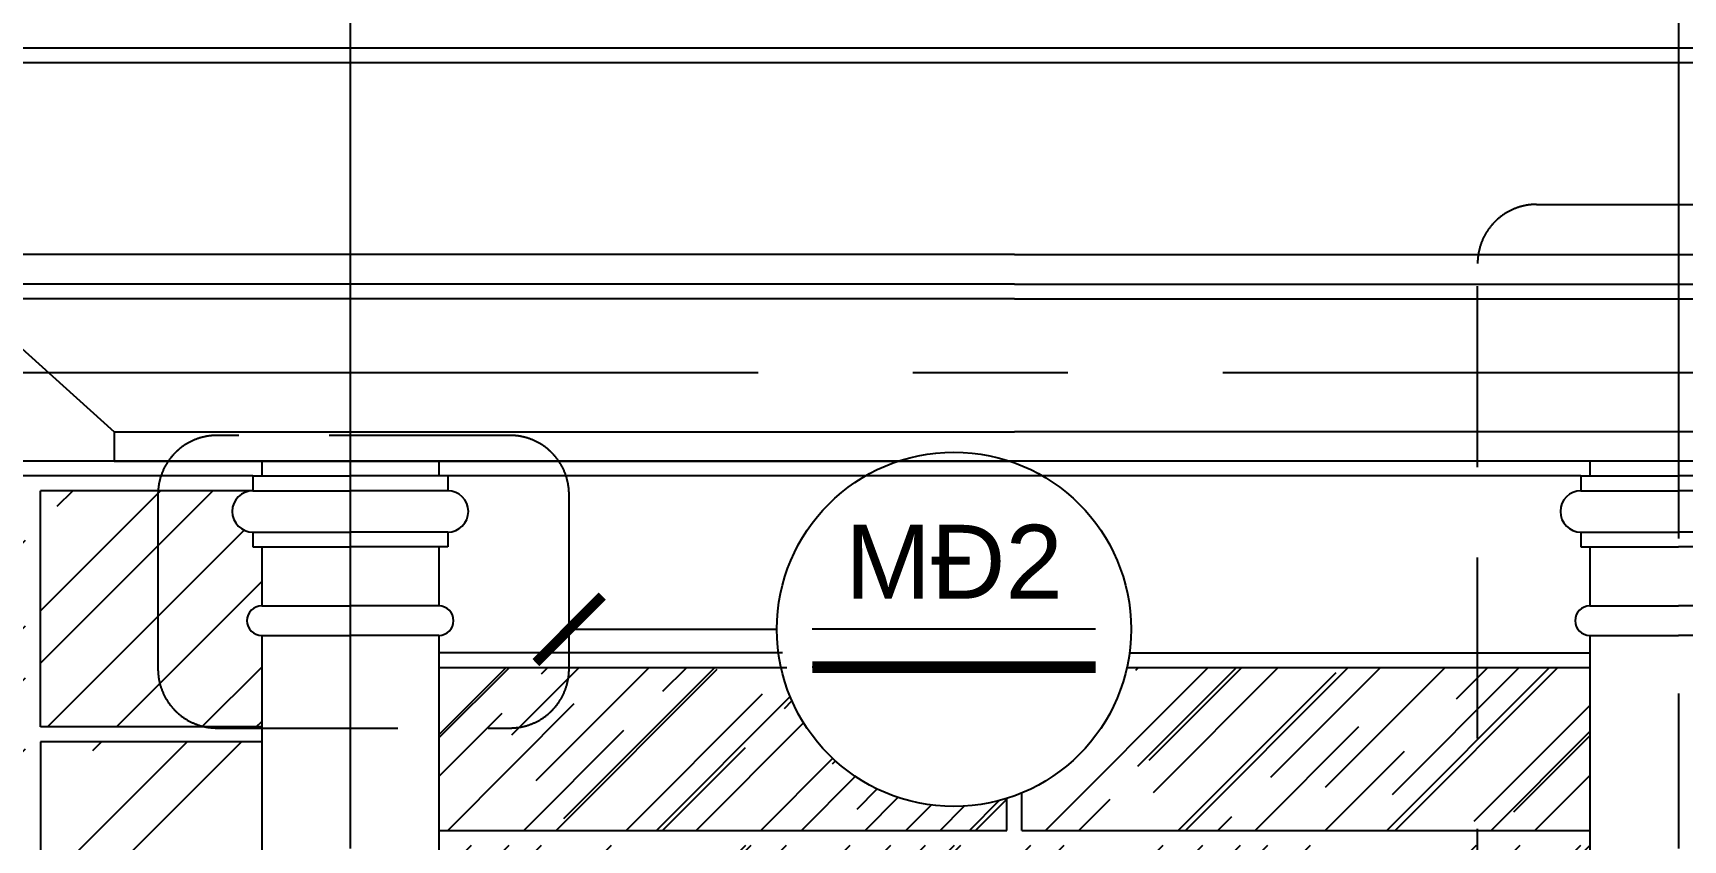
# Model space of a CAD drawing. Header units: inches. Extents: x 452443 to 881249, y 975131 to 1198310.
# Drawn here: x 571360 to 576951, y 1038928 to 1041660 of the extents above; entities that cross this region are included whole.
import ezdxf

# ---------------------------------------------------------------- set-up
doc = ezdxf.new("R2010")
doc.units = ezdxf.units.IN
doc.header["$LTSCALE"] = 3.5
doc.header["$MEASUREMENT"] = 0
doc.linetypes.add('CENTER', pattern=[2, 1.25, -0.25, 0.25, -0.25])
doc.linetypes.add('HIDDEN', pattern=[0.375, 0.25, -0.125])
for name, color, linetype in [('cot', 1, 'Continuous'), ('DOOR-84', 84, 'Continuous'), ('hatch', 4, 'Continuous'), ('kich thuoc', 3, 'Continuous'), ('Mui ten', 9, 'Continuous'), ('Netthay_126', 126, 'Continuous'), ('Truc', 252, 'Continuous')]:
    doc.layers.add(name, color=color, linetype=linetype)
doc.styles.add('chu 1', font='VHELVEN0.TTF')
doc.styles.add('CHUGHICHU', font='VTIMESN0.TTF')
doc.dimstyles.new('50', dxfattribs={"dimscale": 75, "dimtxt": 2.5, "dimasz": 30, "dimexe": 2, "dimexo": 0, "dimgap": 1, "dimtad": 1, "dimdec": 0, "dimdsep": 46, "dimtxsty": 'CHUGHICHU', "dimblk": 'ARCHTICK', "dimcen": 1.5, "dimdle": 2, "dimclrd": 256, "dimclre": 256, "dimclrt": 7, "dimadec": 0, "dimazin": 0, "dimtfac": 1, "dimtdec": 0, "dimtofl": 0, "dimtmove": 2, "dimatfit": 3, "dimldrblk": 'ARCHTICK', "dimfxl": 1, "dimtolj": 1, "dimtzin": 0, "dimlwd": -1, "dimlwe": -1, "dimarcsym": 0})

msp = doc.modelspace()

# ---------------------------------------------------------------- hatches: boundary and pattern name
at = {"layer": 'hatch'}
h = msp.add_hatch(dxfattribs=at)
h.set_pattern_fill('AR-RROOF', color=256, scale=500, angle=45)
h.set_pattern_definition([(45, (496597.5, 1083999.8), (424.264, 1131.3708), [7500, -1000, 2500, -500]), (45, (496890.9, 1084646.8), (-823.7794, 116.6726), [1500, -165, 3000, -375]), (45, (496473.73, 1084477.1), (1601.5969, 2075.3584), [4000, -700, 2000, -500])])
h.paths.add_polyline_path([(570484.9, 1039260.4), (570484.9, 1038410.4), (571334.9, 1038410.4), (571334.9, 1039260.4)])
h.paths.add_polyline_path([(570484.9, 1038360.4), (570484.9, 1037560.4), (571334.9, 1037560.4), (571334.9, 1038360.4)])
h.paths.add_polyline_path([(570484.9, 1040110.4), (570484.9, 1039310.4), (571334.9, 1039310.4), (571334.9, 1040110.4)])
h.paths.add_polyline_path([(572134.9, 1038410.4), (572134.9, 1039260.4), (571384.9, 1039260.4), (571384.9, 1038410.4)])
h.paths.add_polyline_path([(572134.9, 1037560.4), (572134.9, 1038360.4), (571384.9, 1038360.4), (571384.9, 1037560.4)])
edge = h.paths.add_edge_path()
edge.add_line((572134.9, 1039310.4), (572134.9, 1039620.4))
edge.add_arc((572134.9, 1039670.4), 50, 90, 270, ccw=False)
edge.add_line((572134.9, 1039720.4), (572134.9, 1039920.4))
edge.add_line((572134.9, 1039920.4), (572104.9, 1039920.4))
edge.add_line((572104.9, 1039920.4), (572104.9, 1039970.4))
edge.add_arc((572104.9, 1040040.4), 70, 90, 270, ccw=False)
edge.add_line((572104.9, 1040110.4), (571384.9, 1040110.4))
edge.add_line((571384.9, 1040110.4), (571384.9, 1039310.4))
edge.add_line((571384.9, 1039310.4), (572134.9, 1039310.4))
h = msp.add_hatch(dxfattribs=at)
h.set_pattern_fill('AR-RROOF', color=256, scale=250, angle=45, style=0)
h.set_pattern_definition([(45, (741166.62, 1080436.48), (212.13203, 565.68542), [3750, -500, 1250, -250]), (45, (741313.34, 1080760), (-411.8897, 58.3363), [750, -82.5, 1500, -187.5]), (45, (741104.75, 1080675.13), (800.79843, 1037.6792), [2000, -350, 1000, -250])])
h.paths.add_polyline_path([(574684.9, 1038910.4), (573596.5, 1038910.4), (573596.5, 1038804.2), (573484.9, 1038804.2), (573484.9, 1037710.4)], flags=17)
h.paths.add_polyline_path([(573484.9, 1038804.2), (573373.2, 1038804.2), (573373.2, 1038910.4), (572734.9, 1038910.4), (572734.9, 1037510.4), (572984.9, 1037510.4), (572984.9, 1037460.4), (572934.9, 1037460.4), (572934.9, 1037410.4), (572884.9, 1037410.4), (572884.9, 1037360.4), (572834.9, 1037360.4), (572834.9, 1036510.4), (573373.2, 1036510.4), (573373.2, 1036616.6), (573484.9, 1036616.6)])
h.paths.add_polyline_path([(574684.9, 1038910.4), (573484.9, 1037710.4), (574684.9, 1036510.4)])
h.paths.add_polyline_path([(574463.7, 1037895.8), (574513.7, 1037895.8), (574513.7, 1037395.8), (574463.7, 1037395.8)], flags=16)
h.paths.add_polyline_path([(574684.9, 1038910.4), (574684.9, 1036510.4), (575884.9, 1037710.4)])
h.paths.add_polyline_path([(574906, 1037895.8), (574906, 1037395.8), (574856, 1037395.8), (574856, 1037895.8)], flags=16)
h.paths.add_polyline_path([(575884.9, 1038804.2), (575773.2, 1038804.2), (575773.2, 1038910.4), (574684.9, 1038910.4), (575884.9, 1037710.4)], flags=17)
h.paths.add_polyline_path([(576634.9, 1038910.4), (575996.5, 1038910.4), (575996.5, 1038804.2), (575884.9, 1038804.2), (575884.9, 1036616.6), (575996.5, 1036616.6), (575996.5, 1036510.4), (576534.9, 1036510.4), (576534.9, 1037360.4), (576484.9, 1037360.4), (576484.9, 1037410.4), (576434.9, 1037410.4), (576434.9, 1037460.4), (576384.9, 1037460.4), (576384.9, 1037510.4), (576634.9, 1037510.4)])
h.paths.add_polyline_path([(575884.9, 1037710.4), (574684.9, 1036510.4), (575773.2, 1036510.4), (575773.2, 1036616.6), (575884.9, 1036616.6)], flags=17)
h.paths.add_polyline_path([(573484.9, 1037710.4), (573484.9, 1036616.6), (573596.5, 1036616.6), (573596.5, 1036510.4), (574684.9, 1036510.4)], flags=17)
edge = h.paths.add_edge_path()
edge.add_arc((574480.4, 1039641.2), 600, 292.4873, 347.44)
edge.add_line((575066, 1039510.7), (576634.9, 1039510.4))
edge.add_line((576634.9, 1039510.4), (576634.9, 1038960.4))
edge.add_line((576634.9, 1038960.4), (574709.9, 1038960.4))
edge.add_line((574709.9, 1038960.4), (574709.9, 1039086.8))
edge = h.paths.add_edge_path()
edge.add_arc((574480.4, 1039641.2), 600, 192.5372, 287.4059)
edge.add_line((574659.9, 1039068.7), (574659.9, 1038960.4))
edge.add_line((574659.9, 1038960.4), (572734.9, 1038960.4))
edge.add_line((572734.9, 1038960.4), (572734.9, 1039511.2))
edge.add_line((572734.9, 1039511.2), (573894.7, 1039511))

# ---------------------------------------------------------------- linework, layer by layer
at = {"linetype": 'HIDDEN', "ltscale": 700}
for points in [[(576454.5, 1041080), (581209.9, 1041080, -0.414214), (581409.9, 1040880), (581409.9, 1036515.6, -0.414214), (581209.9, 1036315.6), (576454.5, 1036315.6, -0.414214), (576254.5, 1036515.6), (576254.5, 1040880, -0.414214)], [(571983.3, 1039306.9), (572976.2, 1039306.9, 0.414214), (573176.2, 1039506.9), (573176.2, 1040097.8, 0.414214), (572976.2, 1040297.8), (571983.3, 1040297.8, 0.414214), (571783.3, 1040097.8), (571783.3, 1039506.9, 0.414214)]]:
    msp.add_lwpolyline(points, format="xyb", close=True, dxfattribs=at)
msp.add_circle((574480.4, 1039641.2), 600)
at = {"layer": 'cot', "ltscale": 600}
for points in [[(572134.9, 1039620.4), (572134.9, 1037510.4)], [(572734.9, 1039620.4), (572734.9, 1037510.4)], [(576634.9, 1039620.4), (576634.9, 1037510.4)]]:
    msp.add_lwpolyline(points, dxfattribs=at)
at = {"layer": 'DOOR-84'}
for p, q in [((574088.1, 1040160.4), (572764.9, 1040160.4)), ((576604.9, 1040160.4), (574088.1, 1040160.4)), ((571384.9, 1039310.4), (571384.9, 1040110.4)), ((572104.9, 1040110.4), (571384.9, 1040110.4)), ((574709.9, 1038960.4), (574709.9, 1039086.8)), ((574659.9, 1038960.4), (574659.9, 1039068.7)), ((572734.9, 1038960.4), (574659.9, 1038960.4)), ((574709.9, 1038960.4), (576634.9, 1038960.4))]:
    msp.add_line(p, q, dxfattribs=at)
for points in [[(572104.9, 1040160.4), (570434.9, 1040160.4), (570434.9, 1037510.4), (572134.9, 1037510.4)], [(573899.5, 1039561), (572734.9, 1039561.2)], [(576634.9, 1039560.4), (575075, 1039560.7)], [(573914.4, 1039511), (572734.9, 1039511.2)], [(576634.9, 1039510.4), (575066, 1039510.7)], [(572134.9, 1039310.4), (571384.9, 1039310.4)], [(572134.9, 1039260.4), (571384.9, 1039260.4)], [(571384.9, 1039260.4), (571384.9, 1038410.4)]]:
    msp.add_lwpolyline(points, dxfattribs=at)
at = {"layer": 'kich thuoc', "const_width": 40}
msp.add_lwpolyline([(574000.4, 1039512.9), (574960.4, 1039512.9)], dxfattribs=at)
at = {"layer": 'Mui ten'}
for p, q in [((574960.4, 1039641.2), (574000.4, 1039641.2)), ((574960.4, 1039512.9), (574000.4, 1039512.9))]:
    msp.add_line(p, q, dxfattribs=at)
at = {"layer": 'Netthay_126'}
for p, q in [((574684.9, 1040810.4), (571034.8, 1040810.4)), ((574684.9, 1040760.4), (571134.8, 1040760.4)), ((574684.9, 1040810.4), (578335, 1040810.4)), ((574684.9, 1040760.4), (578235, 1040760.4))]:
    msp.add_line(p, q, dxfattribs=at)
for points in [[(568284.9, 1041610.4), (581084.9, 1041610.4)], [(568384.9, 1041560.4), (580984.9, 1041560.4)], [(574684.9, 1040910.4), (571034.8, 1040910.4), (571034.8, 1040810.4)], [(574684.9, 1040910.4), (578335, 1040910.4), (578335, 1040810.4)], [(571134.8, 1040760.4), (571634.8, 1040310.4), (571634.8, 1040210.4)], [(571634.8, 1040310.4), (574684.9, 1040310.4)], [(577735, 1040310.4), (574684.9, 1040310.4)], [(577234.9, 1037510.4), (579434.9, 1037510.4), (579434.9, 1040210.4), (569934.9, 1040210.4), (569934.9, 1037510.4), (572134.9, 1037510.4)], [(571634.8, 1040210.4), (574684.9, 1040210.4)], [(571688.2, 1040210.4), (573163.4, 1040210.4)], [(572134.9, 1040210.4), (572134.9, 1040160.4)], [(572734.9, 1040210.4), (572734.9, 1040160.4)], [(577735, 1040210.4), (574684.9, 1040210.4)], [(576634.9, 1040210.4), (576634.9, 1040160.4)], [(572104.9, 1040160.4), (572104.9, 1040110.4)], [(572104.9, 1040160.4), (572434.9, 1040160.4)], [(572764.9, 1040160.4), (572434.9, 1040160.4)], [(572764.9, 1040160.4), (572764.9, 1040110.4)], [(576604.9, 1040160.4), (576604.9, 1040110.4)], [(576604.9, 1040160.4), (576934.9, 1040160.4)], [(577264.9, 1040160.4), (576934.9, 1040160.4)], [(572104.9, 1040110.4), (572434.9, 1040110.4)], [(572764.9, 1040110.4), (572434.9, 1040110.4)], [(576604.9, 1040110.4), (576934.9, 1040110.4)], [(577264.9, 1040110.4), (576934.9, 1040110.4)], [(572104.9, 1039970.4), (572104.9, 1039920.4)], [(572104.9, 1039970.4), (572434.9, 1039970.4)], [(572764.9, 1039970.4), (572434.9, 1039970.4)], [(572764.9, 1039970.4), (572764.9, 1039920.4)], [(576604.9, 1039970.4), (576604.9, 1039920.4)], [(576604.9, 1039970.4), (576934.9, 1039970.4)], [(577264.9, 1039970.4), (576934.9, 1039970.4)], [(572104.9, 1039920.4), (572434.9, 1039920.4)], [(572134.9, 1039920.4), (572134.9, 1039720.4)], [(572764.9, 1039920.4), (572434.9, 1039920.4)], [(572734.9, 1039920.4), (572734.9, 1039720.4)], [(576604.9, 1039920.4), (576934.9, 1039920.4)], [(576634.9, 1039920.4), (576634.9, 1039720.4)], [(577264.9, 1039920.4), (576934.9, 1039920.4)], [(572134.9, 1039720.4), (572434.9, 1039720.4)], [(572734.9, 1039720.4), (572434.9, 1039720.4)], [(576634.9, 1039720.4), (576934.9, 1039720.4)], [(577234.9, 1039720.4), (576934.9, 1039720.4)], [(572134.9, 1039620.4), (572434.9, 1039620.4)], [(572734.9, 1039620.4), (572434.9, 1039620.4)], [(576634.9, 1039620.4), (576934.9, 1039620.4)], [(577234.9, 1039620.4), (576934.9, 1039620.4)]]:
    msp.add_lwpolyline(points, dxfattribs=at)
for centre, radius, start, end in [((572104.9, 1040040.4), 70, 90, 270), ((572764.9, 1040040.4), 70, 270, 90), ((576604.9, 1040040.4), 70, 90, 270), ((572134.9, 1039670.4), 50, 90, 270), ((572734.9, 1039670.4), 50, 270, 90), ((576634.9, 1039670.4), 50, 90, 270)]:
    msp.add_arc(centre, radius, start, end, dxfattribs=at)
at = {"layer": 'Truc', "linetype": 'CENTER', "ltscale": 600}
for points in [[(572434.9, 1055173.5), (572434.9, 1032428.6)], [(576934.9, 1055173.5), (576934.9, 1032476.1)], [(558591.5, 1040510.4), (592145.6, 1040510.4)], [(572434.9, 1040210.4), (572434.9, 1038945.2)]]:
    msp.add_lwpolyline(points, dxfattribs=at)

# ---------------------------------------------------------------- texts
at = {"insert": (574480.4, 1039870.1), "char_height": 250, "width": 647.539, "attachment_point": 5, "style": 'chu 1'}
msp.add_mtext('MÑ2', dxfattribs=at)

# ---------------------------------------------------------------- leaders
msp.add_leader([(573176.2, 1039641.2), (573880.4, 1039641.2)], dimstyle='50', override={"dimasz": 3, "dimtad": 0})

doc.saveas('drawing.dxf')
